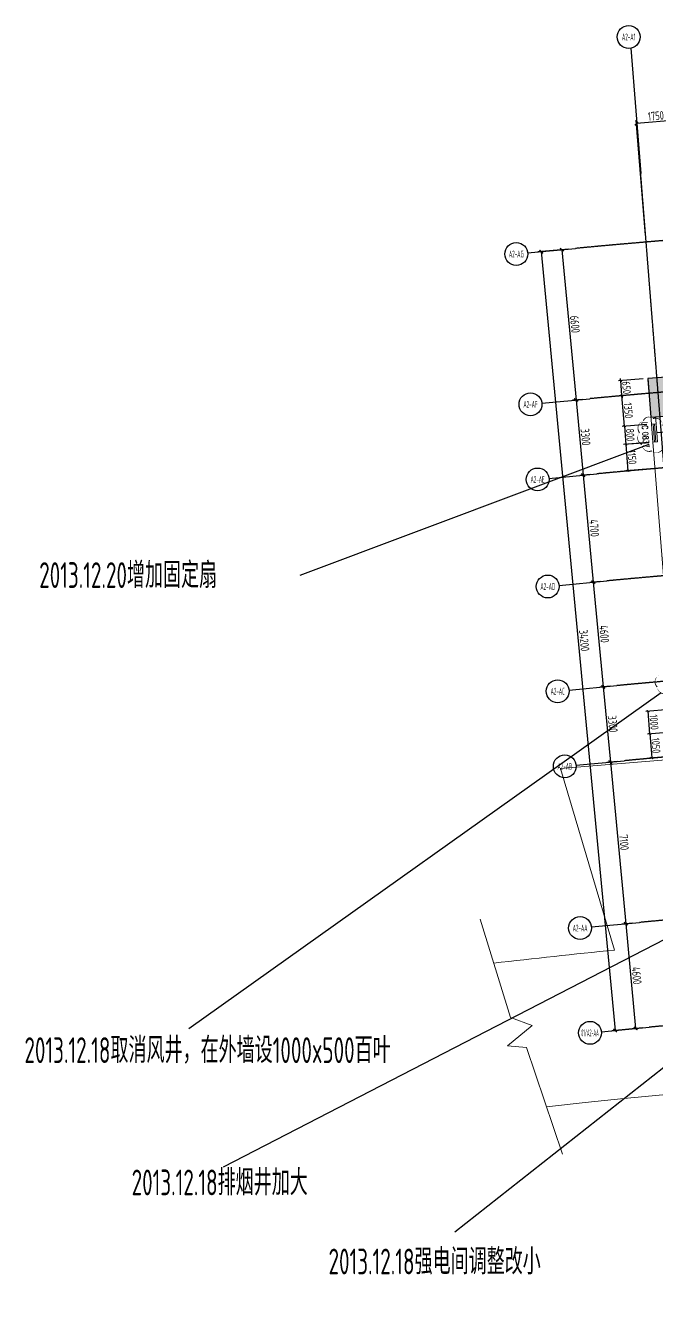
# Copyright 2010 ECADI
# Model space of a CAD drawing. Header units: millimetres. Extents: x 11515858 to 24947533, y -12784974 to -6116114.
# Drawn here: x 11724236 to 11751844, y -6418313 to -6362573 of the extents above; entities that cross this region are included whole.
import ezdxf
from ezdxf.enums import TextEntityAlignment as Align

# ---------------------------------------------------------------- set-up
doc = ezdxf.new("R2010")
doc.units = ezdxf.units.MM
doc.header["$LTSCALE"] = 10
doc.linetypes.add('A2-RG-AXIS$0$CENTER', pattern=[2, 1.25, -0.25, 0.25, -0.25])
doc.linetypes.add('A2-RG-AXIS$0$DOTE', pattern=[2.42, 2, -0.2, 0.02, -0.2])
for name, color, linetype in [('A2-RB-F2$0$A-DIMS-100', 1, 'Continuous'), ('A2-RG-AXIS$0$A-AXIS', 1, 'Continuous'), ('A2-RG-AXIS$0$A-DIMS-100', 1, 'Continuous'), ('A2-RG-AXIS$0$A-GRID', 1, 'A2-RG-AXIS$0$CENTER'), ('A2-RG-AXIS$0$A-SYMB', 4, 'Continuous'), ('A2-RI-F2$0$A-STRS', 50, 'Continuous'), ('A2-RI-F2$0$A-SYMB-AREA', 4, 'Continuous'), ('A2-RI-F2$0$A-SYMB-DOOR', 4, 'Continuous'), ('A2-RI-F2$0$A-SYMB-NAME', 4, 'Continuous'), ('A2-RS-F2$0$A-HATH-GRAY', 8, 'Continuous'), ('A2-RS-F2$0$A-WALL-CONC', 6, 'Continuous'), ('A2-RV-F2$0$AUDIT_D_120618114340-408', 50, 'Continuous')]:
    doc.layers.add(name, color=color, linetype=linetype)
for name, color, linetype, lineweight in [('A2-RI-F2$0$A-DETL-LLIN', 3, 'Continuous', 5), ('A2-RI-F2$0$A-DETL-MLIN', 3, 'Continuous', 9), ('A2-RI-F2$0$A-FLOR-STRS', 2, 'Continuous', 5), ('A2-RI-F2$0$A-GLASS', 132, 'Continuous', 20), ('A2-RI-F2$0$A-WALL', 7, 'Continuous', 5)]:
    doc.layers.add(name, color=color, linetype=linetype, lineweight=lineweight)
doc.styles.add('A2-RB-F2$0$XD2008', font='hzs.shx', dxfattribs={"width": 0.7, "bigfont": 'hztxt.shx'})
doc.styles.add('A2-RG-AXIS$0$ECADI', font='hzs.shx', dxfattribs={"width": 0.7, "bigfont": 'hztxt.shx'})
doc.styles.add('A2-RG-AXIS$0$XD2008', font='hzs.shx', dxfattribs={"width": 0.7, "bigfont": 'hztxt.shx'})
doc.styles.add('A2-RI-F2$0$ECADI', font='hzs.shx', dxfattribs={"width": 0.7, "bigfont": 'hztxt.shx'})
doc.styles.add('A2-RI-F2$0$ECADI-TXT', font='simplex.shx', dxfattribs={"bigfont": 'hztxt.shx'})
doc.dimstyles.new('A2-RB-F2$0$XD100$0', dxfattribs={"dimscale": 100, "dimtxt": 3.5, "dimasz": 1, "dimexe": 1, "dimexo": 2, "dimgap": 0.5, "dimtad": 1, "dimdec": 0, "dimdsep": 46, "dimtxsty": 'A2-RB-F2$0$XD2008', "dimblk1": 'A2-RB-F2$0$_ArchTick', "dimblk2": 'A2-RB-F2$0$_ArchTick', "dimsah": 1, "dimcen": 2.5, "dimclrt": 4, "dimaunit": 1, "dimadec": 0, "dimazin": 0, "dimtfac": 1, "dimtdec": 0, "dimtix": 1, "dimtmove": 1, "dimatfit": 3, "dimfxl": 0, "dimtolj": 1, "dimtzin": 0, "dimarcsym": 0})
doc.dimstyles.new('A2-RG-AXIS$0$XD150$0', dxfattribs={"dimscale": 150, "dimtxt": 2.5, "dimasz": 1, "dimexe": 1, "dimexo": 2, "dimgap": 0.5, "dimtad": 1, "dimdec": 0, "dimdsep": 46, "dimtxsty": 'A2-RG-AXIS$0$XD2008', "dimblk": 'A2-RG-AXIS$0$_ArchTick', "dimcen": 2.5, "dimclrt": 4, "dimaunit": 1, "dimadec": 0, "dimazin": 0, "dimtfac": 1, "dimtdec": 0, "dimtmove": 2, "dimatfit": 3, "dimfxl": 0, "dimtolj": 1, "dimtzin": 0, "dimarcsym": 0})

# ---------------------------------------------------------------- blocks, each defined once
blk = doc.blocks.new('A2-RG-AXIS$0$ECADI-TAG-GRID')
at = {"color": 13}
blk.add_circle((0, 0), 5, dxfattribs=at)
at = {"style": 'A2-RG-AXIS$0$ECADI', "width": 0.7}
blk.add_attdef('GRID', text='', height=5, dxfattribs=at).set_placement((0, 0), align=Align.MIDDLE)
blk = doc.blocks.new('A2-RG-AXIS$0$_ArchTick')
at = {"color": 0, "linetype": 'ByBlock', "const_width": 0.4}
blk.add_lwpolyline([(-0.5, -0.5), (0.5, 0.5)], dxfattribs=at)
blk = doc.blocks.new('*D1263')
at = {"layer": 'A2-RG-AXIS$0$A-DIMS-100', "color": 0, "lineweight": -2, "ltscale": 3, "transparency": 16777216}
for p, q in [((11747964, -6372346), (11747516, -6372388)), ((11747665, -6372374), (11748287, -6378945)), ((11748586, -6378916), (11748138, -6378959))]:
    blk.add_line(p, q, dxfattribs=at)
at = {"layer": 'Defpoints', "color": 0, "ltscale": 3, "transparency": 16777216}
for p in [(11748263, -6372318), (11748885, -6378888), (11748287, -6378945)]:
    blk.add_point(p, dxfattribs=at)
at = {"layer": 'A2-RG-AXIS$0$A-DIMS-100', "color": 0, "lineweight": -2, "ltscale": 3, "transparency": 16777216, "xscale": 150, "yscale": 150, "zscale": 150}
for p, rotation in [((11747665, -6372374), 95.40764197919357), ((11748287, -6378945), 275.4076419791936)]:
    blk.add_blockref('A2-RG-AXIS$0$_ArchTick', p, dxfattribs=dict(at, rotation=rotation))
at = {"layer": 'A2-RG-AXIS$0$A-DIMS-100', "color": 4, "ltscale": 3, "transparency": 16777216, "insert": (11748238, -6375635), "char_height": 375, "attachment_point": 5, "rotation": 275.4076, "style": 'A2-RG-AXIS$0$XD2008'}
blk.add_mtext('\\A1;6600', dxfattribs=at)
blk = doc.blocks.new('*D1264')
at = {"layer": 'A2-RG-AXIS$0$A-DIMS-100', "color": 0, "lineweight": -2, "ltscale": 3, "transparency": 16777216}
for p, q in [((11748586, -6378916), (11748138, -6378959)), ((11748287, -6378945), (11748598, -6382230)), ((11748897, -6382202), (11748449, -6382244))]:
    blk.add_line(p, q, dxfattribs=at)
at = {"layer": 'Defpoints', "color": 0, "ltscale": 3, "transparency": 16777216}
for p in [(11748885, -6378888), (11748598, -6382230), (11749196, -6382174)]:
    blk.add_point(p, dxfattribs=at)
at = {"layer": 'A2-RG-AXIS$0$A-DIMS-100', "color": 0, "lineweight": -2, "ltscale": 3, "transparency": 16777216, "xscale": 150, "yscale": 150, "zscale": 150}
for p, rotation in [((11748287, -6378945), 95.40764194036541), ((11748598, -6382230), 275.4076419403654)]:
    blk.add_blockref('A2-RG-AXIS$0$_ArchTick', p, dxfattribs=dict(at, rotation=rotation))
at = {"layer": 'A2-RG-AXIS$0$A-DIMS-100', "color": 4, "ltscale": 3, "transparency": 16777216, "insert": (11748704, -6380563), "char_height": 375, "attachment_point": 5, "rotation": 275.4076, "style": 'A2-RG-AXIS$0$XD2008'}
blk.add_mtext('\\A1;3300', dxfattribs=at)
blk = doc.blocks.new('*D1265')
at = {"layer": 'A2-RG-AXIS$0$A-DIMS-100', "color": 0, "lineweight": -2, "ltscale": 3, "transparency": 16777216}
for p, q in [((11748897, -6382202), (11748449, -6382244)), ((11748598, -6382230), (11749041, -6386909)), ((11749340, -6386881), (11748892, -6386923))]:
    blk.add_line(p, q, dxfattribs=at)
at = {"layer": 'Defpoints', "color": 0, "ltscale": 3, "transparency": 16777216}
for p in [(11749196, -6382174), (11749041, -6386909), (11749638, -6386853)]:
    blk.add_point(p, dxfattribs=at)
at = {"layer": 'A2-RG-AXIS$0$A-DIMS-100', "color": 0, "lineweight": -2, "ltscale": 3, "transparency": 16777216, "xscale": 150, "yscale": 150, "zscale": 150}
for p, rotation in [((11748598, -6382230), 95.40764194036541), ((11749041, -6386909), 275.4076419403654)]:
    blk.add_blockref('A2-RG-AXIS$0$_ArchTick', p, dxfattribs=dict(at, rotation=rotation))
at = {"layer": 'A2-RG-AXIS$0$A-DIMS-100', "color": 4, "ltscale": 3, "transparency": 16777216, "insert": (11749081, -6384545), "char_height": 375, "attachment_point": 5, "rotation": 275.4076, "style": 'A2-RG-AXIS$0$XD2008'}
blk.add_mtext('\\A1;4700', dxfattribs=at)
blk = doc.blocks.new('*D1266')
at = {"layer": 'A2-RG-AXIS$0$A-DIMS-100', "color": 0, "lineweight": -2, "ltscale": 3, "transparency": 16777216}
for p, q in [((11749340, -6386881), (11748892, -6386923)), ((11749041, -6386909), (11749475, -6391489)), ((11749773, -6391460), (11749325, -6391503))]:
    blk.add_line(p, q, dxfattribs=at)
at = {"layer": 'Defpoints', "color": 0, "ltscale": 3, "transparency": 16777216}
for p in [(11749638, -6386853), (11749475, -6391489), (11750072, -6391432)]:
    blk.add_point(p, dxfattribs=at)
at = {"layer": 'A2-RG-AXIS$0$A-DIMS-100', "color": 0, "lineweight": -2, "ltscale": 3, "transparency": 16777216, "xscale": 150, "yscale": 150, "zscale": 150}
for p, rotation in [((11749041, -6386909), 95.40764194036541), ((11749475, -6391489), 275.4076419403654)]:
    blk.add_blockref('A2-RG-AXIS$0$_ArchTick', p, dxfattribs=dict(at, rotation=rotation))
at = {"layer": 'A2-RG-AXIS$0$A-DIMS-100', "color": 4, "ltscale": 3, "transparency": 16777216, "insert": (11749519, -6389174), "char_height": 375, "attachment_point": 5, "rotation": 275.4076, "style": 'A2-RG-AXIS$0$XD2008'}
blk.add_mtext('\\A1;4600', dxfattribs=at)
blk = doc.blocks.new('*D1267')
at = {"layer": 'A2-RG-AXIS$0$A-DIMS-100', "color": 0, "lineweight": -2, "ltscale": 3, "transparency": 16777216}
for p, q in [((11749773, -6391460), (11749325, -6391503)), ((11749475, -6391489), (11749786, -6394774)), ((11750084, -6394746), (11749636, -6394788))]:
    blk.add_line(p, q, dxfattribs=at)
at = {"layer": 'Defpoints', "color": 0, "ltscale": 3, "transparency": 16777216}
for p in [(11750072, -6391432), (11749786, -6394774), (11750383, -6394717)]:
    blk.add_point(p, dxfattribs=at)
at = {"layer": 'A2-RG-AXIS$0$A-DIMS-100', "color": 0, "lineweight": -2, "ltscale": 3, "transparency": 16777216, "xscale": 150, "yscale": 150, "zscale": 150}
for p, rotation in [((11749475, -6391489), 95.40764194036541), ((11749786, -6394774), 275.4076419403654)]:
    blk.add_blockref('A2-RG-AXIS$0$_ArchTick', p, dxfattribs=dict(at, rotation=rotation))
at = {"layer": 'A2-RG-AXIS$0$A-DIMS-100', "color": 4, "ltscale": 3, "transparency": 16777216, "insert": (11749891, -6393107), "char_height": 375, "attachment_point": 5, "rotation": 275.4076, "style": 'A2-RG-AXIS$0$XD2008'}
blk.add_mtext('\\A1;3300', dxfattribs=at)
blk = doc.blocks.new('*D1268')
at = {"layer": 'A2-RG-AXIS$0$A-DIMS-100', "color": 0, "lineweight": -2, "ltscale": 3, "transparency": 16777216}
for p, q in [((11750084, -6394746), (11749636, -6394788)), ((11749786, -6394774), (11750455, -6401842)), ((11750753, -6401814), (11750305, -6401857))]:
    blk.add_line(p, q, dxfattribs=at)
at = {"layer": 'Defpoints', "color": 0, "ltscale": 3, "transparency": 16777216}
for p in [(11750383, -6394717), (11750455, -6401842), (11751052, -6401786)]:
    blk.add_point(p, dxfattribs=at)
at = {"layer": 'A2-RG-AXIS$0$A-DIMS-100', "color": 0, "lineweight": -2, "ltscale": 3, "transparency": 16777216, "xscale": 150, "yscale": 150, "zscale": 150}
for p, rotation in [((11749786, -6394774), 95.40764194036541), ((11750455, -6401842), 275.4076419403654)]:
    blk.add_blockref('A2-RG-AXIS$0$_ArchTick', p, dxfattribs=dict(at, rotation=rotation))
at = {"layer": 'A2-RG-AXIS$0$A-DIMS-100', "color": 4, "ltscale": 3, "transparency": 16777216, "insert": (11750382, -6398283), "char_height": 375, "attachment_point": 5, "rotation": 275.4076, "style": 'A2-RG-AXIS$0$XD2008'}
blk.add_mtext('\\A1;7100', dxfattribs=at)
blk = doc.blocks.new('*D1269')
at = {"layer": 'A2-RG-AXIS$0$A-DIMS-100', "color": 0, "lineweight": -2, "ltscale": 3, "transparency": 16777216}
for p, q in [((11750753, -6401814), (11750305, -6401857)), ((11750455, -6401842), (11750888, -6406422)), ((11751187, -6406394), (11750739, -6406436))]:
    blk.add_line(p, q, dxfattribs=at)
at = {"layer": 'Defpoints', "color": 0, "ltscale": 3, "transparency": 16777216}
for p in [(11751052, -6401786), (11750888, -6406422), (11751486, -6406365)]:
    blk.add_point(p, dxfattribs=at)
at = {"layer": 'A2-RG-AXIS$0$A-DIMS-100', "color": 0, "lineweight": -2, "ltscale": 3, "transparency": 16777216, "xscale": 150, "yscale": 150, "zscale": 150}
for p, rotation in [((11750455, -6401842), 95.40764194036541), ((11750888, -6406422), 275.4076419403654)]:
    blk.add_blockref('A2-RG-AXIS$0$_ArchTick', p, dxfattribs=dict(at, rotation=rotation))
at = {"layer": 'A2-RG-AXIS$0$A-DIMS-100', "color": 4, "ltscale": 3, "transparency": 16777216, "insert": (11750933, -6404107), "char_height": 375, "attachment_point": 5, "rotation": 275.4076, "style": 'A2-RG-AXIS$0$XD2008'}
blk.add_mtext('\\A1;4600', dxfattribs=at)
blk = doc.blocks.new('*D1270')
at = {"layer": 'A2-RG-AXIS$0$A-DIMS-100', "color": 0, "lineweight": -2, "ltscale": 3, "transparency": 16777216}
for p, q in [((11747964, -6372346), (11746620, -6372473)), ((11746769, -6372459), (11749992, -6406507)), ((11751187, -6406394), (11749843, -6406521))]:
    blk.add_line(p, q, dxfattribs=at)
at = {"layer": 'Defpoints', "color": 0, "ltscale": 3, "transparency": 16777216}
for p in [(11748263, -6372318), (11749992, -6406507), (11751486, -6406365)]:
    blk.add_point(p, dxfattribs=at)
at = {"layer": 'A2-RG-AXIS$0$A-DIMS-100', "color": 0, "lineweight": -2, "ltscale": 3, "transparency": 16777216, "xscale": 150, "yscale": 150, "zscale": 150}
for p, rotation in [((11746769, -6372459), 95.40764197918442), ((11749992, -6406507), 275.4076419791845)]:
    blk.add_blockref('A2-RG-AXIS$0$_ArchTick', p, dxfattribs=dict(at, rotation=rotation))
at = {"layer": 'A2-RG-AXIS$0$A-DIMS-100', "color": 4, "ltscale": 3, "transparency": 16777216, "insert": (11748642, -6389458), "char_height": 375, "attachment_point": 5, "rotation": 275.4076, "style": 'A2-RG-AXIS$0$XD2008'}
blk.add_mtext('\\A1;34200', dxfattribs=at)
blk = doc.blocks.new('*D1245')
at = {"layer": 'A2-RG-AXIS$0$A-DIMS-100', "color": 0, "lineweight": -2, "ltscale": 3, "transparency": 16777216}
for p, q in [((11753069, -6371598), (11752655, -6366565)), ((11751325, -6371741), (11750911, -6366708)), ((11752667, -6366714), (11750923, -6366858))]:
    blk.add_line(p, q, dxfattribs=at)
at = {"layer": 'Defpoints', "color": 0, "ltscale": 3, "transparency": 16777216}
for p in [(11750923, -6366858), (11751349, -6372040), (11753093, -6371897)]:
    blk.add_point(p, dxfattribs=at)
at = {"layer": 'A2-RG-AXIS$0$A-DIMS-100', "color": 0, "lineweight": -2, "ltscale": 3, "transparency": 16777216, "xscale": 150, "yscale": 150, "zscale": 150}
for p, rotation in [((11752667, -6366714), 4.703335377969911), ((11750923, -6366858), 184.7033353779699)]:
    blk.add_blockref('A2-RG-AXIS$0$_ArchTick', p, dxfattribs=dict(at, rotation=rotation))
at = {"layer": 'A2-RG-AXIS$0$A-DIMS-100', "color": 4, "ltscale": 3, "transparency": 16777216, "insert": (11751773, -6366524), "char_height": 375, "attachment_point": 5, "rotation": 4.7033, "style": 'A2-RG-AXIS$0$XD2008'}
blk.add_mtext('\\A1;1750', dxfattribs=at)
blk = doc.blocks.new('A2-RV-F2')
at = {"layer": 'A2-RV-F2$0$AUDIT_D_120618114340-408'}
blk.add_line((11752410, -6380333), (11751812, -6380380), dxfattribs=at)
blk = doc.blocks.new('A2-RB-F2$0$_ArchTick')
at = {"color": 0, "linetype": 'ByBlock', "const_width": 0.4}
blk.add_lwpolyline([(-0.5, -0.5), (0.5, 0.5)], dxfattribs=at)
blk = doc.blocks.new('*D1444')
at = {"layer": 'A2-RB-F2$0$A-DIMS-100', "color": 0, "lineweight": -2, "transparency": 16777216}
for p, q in [((11751223, -6378019), (11750141, -6378105)), ((11750241, -6378097), (11750233, -6377998)), ((11750293, -6378748), (11750241, -6378097)), ((11751275, -6378670), (11750193, -6378756)), ((11750293, -6378748), (11750301, -6378847))]:
    blk.add_line(p, q, dxfattribs=at)
at = {"layer": 'Defpoints', "color": 0, "transparency": 16777216}
for p in [(11750241, -6378097), (11751422, -6378003), (11751474, -6378654)]:
    blk.add_point(p, dxfattribs=at)
at = {"layer": 'A2-RB-F2$0$A-DIMS-100', "color": 0, "lineweight": -2, "transparency": 16777216, "xscale": 100, "yscale": 100, "zscale": 100}
for p, rotation in [((11750241, -6378097), 274.5482656225945), ((11750293, -6378748), 94.5482656225945)]:
    blk.add_blockref('A2-RB-F2$0$_ArchTick', p, dxfattribs=dict(at, rotation=rotation))
at = {"layer": 'A2-RB-F2$0$A-DIMS-100', "color": 4, "transparency": 16777216, "insert": (11750491, -6378405), "char_height": 350, "attachment_point": 5, "rotation": 274.5483, "style": 'A2-RB-F2$0$XD2008'}
blk.add_mtext('\\A1;650', dxfattribs=at)
blk = doc.blocks.new('*D1445')
at = {"layer": 'A2-RB-F2$0$A-DIMS-100', "color": 0, "lineweight": -2, "transparency": 16777216}
for p, q in [((11751382, -6380013), (11750300, -6380099)), ((11750399, -6380091), (11750463, -6380889)), ((11751445, -6380810), (11750363, -6380897))]:
    blk.add_line(p, q, dxfattribs=at)
at = {"layer": 'Defpoints', "color": 0, "transparency": 16777216}
for p in [(11751581, -6379997), (11750463, -6380889), (11751645, -6380795)]:
    blk.add_point(p, dxfattribs=at)
at = {"layer": 'A2-RB-F2$0$A-DIMS-100', "color": 0, "lineweight": -2, "transparency": 16777216, "xscale": 100, "yscale": 100, "zscale": 100}
for p, rotation in [((11750399, -6380091), 94.54826562278197), ((11750463, -6380889), 274.548265622782)]:
    blk.add_blockref('A2-RB-F2$0$_ArchTick', p, dxfattribs=dict(at, rotation=rotation))
at = {"layer": 'A2-RB-F2$0$A-DIMS-100', "color": 4, "transparency": 16777216, "insert": (11750655, -6380472), "char_height": 350, "attachment_point": 5, "rotation": 274.5483, "style": 'A2-RB-F2$0$XD2008'}
blk.add_mtext('\\A1;800', dxfattribs=at)
blk = doc.blocks.new('*D1446')
at = {"layer": 'A2-RB-F2$0$A-DIMS-100', "color": 0, "lineweight": -2, "transparency": 16777216}
for p, q in [((11751275, -6378670), (11750193, -6378756)), ((11750399, -6380091), (11750293, -6378748)), ((11751382, -6380013), (11750300, -6380099))]:
    blk.add_line(p, q, dxfattribs=at)
at = {"layer": 'Defpoints', "color": 0, "transparency": 16777216}
for p in [(11750293, -6378748), (11751474, -6378654), (11751581, -6379997)]:
    blk.add_point(p, dxfattribs=at)
at = {"layer": 'A2-RB-F2$0$A-DIMS-100', "color": 0, "lineweight": -2, "transparency": 16777216, "xscale": 100, "yscale": 100, "zscale": 100}
for p, rotation in [((11750293, -6378748), 94.54826562266629), ((11750399, -6380091), 274.5482656226663)]:
    blk.add_blockref('A2-RB-F2$0$_ArchTick', p, dxfattribs=dict(at, rotation=rotation))
at = {"layer": 'A2-RB-F2$0$A-DIMS-100', "color": 4, "transparency": 16777216, "insert": (11750570, -6379402), "char_height": 350, "attachment_point": 5, "rotation": 274.5483, "style": 'A2-RB-F2$0$XD2008'}
blk.add_mtext('\\A1;1350', dxfattribs=at)
blk = doc.blocks.new('*D1447')
at = {"layer": 'A2-RB-F2$0$A-DIMS-100', "color": 0, "lineweight": -2, "transparency": 16777216}
for p, q in [((11751445, -6380811), (11750363, -6380897)), ((11750463, -6380889), (11750555, -6382038)), ((11751537, -6381959), (11750455, -6382046))]:
    blk.add_line(p, q, dxfattribs=at)
at = {"layer": 'Defpoints', "color": 0, "transparency": 16777216}
for p in [(11751644, -6380795), (11750555, -6382038), (11751736, -6381943)]:
    blk.add_point(p, dxfattribs=at)
at = {"layer": 'A2-RB-F2$0$A-DIMS-100', "color": 0, "lineweight": -2, "transparency": 16777216, "xscale": 100, "yscale": 100, "zscale": 100}
for p, rotation in [((11750463, -6380889), 94.56337862348775), ((11750555, -6382038), 274.5633786234877)]:
    blk.add_blockref('A2-RB-F2$0$_ArchTick', p, dxfattribs=dict(at, rotation=rotation))
at = {"layer": 'A2-RB-F2$0$A-DIMS-100', "color": 4, "transparency": 16777216, "insert": (11750733, -6381445), "char_height": 350, "attachment_point": 5, "rotation": 274.5634, "style": 'A2-RB-F2$0$XD2008'}
blk.add_mtext('\\A1;1150', dxfattribs=at)
blk = doc.blocks.new('*D1452')
at = {"layer": 'A2-RB-F2$0$A-DIMS-100', "color": 0, "lineweight": -2, "transparency": 16777216}
for p, q in [((11752373, -6392474), (11751331, -6392557)), ((11751510, -6393546), (11751430, -6392549)), ((11752452, -6393471), (11751410, -6393554))]:
    blk.add_line(p, q, dxfattribs=at)
at = {"layer": 'Defpoints', "color": 0, "transparency": 16777216}
for p in [(11751430, -6392549), (11752572, -6392458), (11752652, -6393455)]:
    blk.add_point(p, dxfattribs=at)
at = {"layer": 'A2-RB-F2$0$A-DIMS-100', "color": 0, "lineweight": -2, "transparency": 16777216, "xscale": 100, "yscale": 100, "zscale": 100}
for p, rotation in [((11751430, -6392549), 94.54826562277884), ((11751510, -6393546), 274.5482656227788)]:
    blk.add_blockref('A2-RB-F2$0$_ArchTick', p, dxfattribs=dict(at, rotation=rotation))
at = {"layer": 'A2-RB-F2$0$A-DIMS-100', "color": 4, "transparency": 16777216, "insert": (11751694, -6393029), "char_height": 350, "attachment_point": 5, "rotation": 274.5483, "style": 'A2-RB-F2$0$XD2008'}
blk.add_mtext('\\A1;1000', dxfattribs=at)
blk = doc.blocks.new('*D1453')
at = {"layer": 'A2-RB-F2$0$A-DIMS-100', "color": 0, "lineweight": -2, "transparency": 16777216}
for p, q in [((11752452, -6393471), (11751410, -6393554)), ((11751510, -6393546), (11751593, -6394595)), ((11752536, -6394520), (11751494, -6394603))]:
    blk.add_line(p, q, dxfattribs=at)
at = {"layer": 'Defpoints', "color": 0, "transparency": 16777216}
for p in [(11752652, -6393455), (11751593, -6394595), (11752735, -6394504)]:
    blk.add_point(p, dxfattribs=at)
at = {"layer": 'A2-RB-F2$0$A-DIMS-100', "color": 0, "lineweight": -2, "transparency": 16777216, "xscale": 100, "yscale": 100, "zscale": 100}
for p, rotation in [((11751510, -6393546), 94.54826562258212), ((11751593, -6394595), 274.5482656225821)]:
    blk.add_blockref('A2-RB-F2$0$_ArchTick', p, dxfattribs=dict(at, rotation=rotation))
at = {"layer": 'A2-RB-F2$0$A-DIMS-100', "color": 4, "transparency": 16777216, "insert": (11751776, -6394053), "char_height": 350, "attachment_point": 5, "rotation": 274.5483, "style": 'A2-RB-F2$0$XD2008'}
blk.add_mtext('\\A1;1050', dxfattribs=at)
blk = doc.blocks.new('A2-RS-F2')
at = {"layer": 'A2-RS-F2$0$A-HATH-GRAY', "ltscale": 3}
h = blk.add_hatch(color=256, dxfattribs=at)
h.paths.add_polyline_path([(11780371, -6378133), (11781371, -6378140), (11781380, -6376840), (11780380, -6376833)])
h.paths.add_polyline_path([(11771295, -6378216), (11772295, -6378194), (11772267, -6376895), (11771267, -6376916)])
h.paths.add_polyline_path([(11789445, -6378310), (11790445, -6378346), (11790491, -6377046), (11789491, -6377011)])
h.paths.add_polyline_path([(11794061, -6377996), (11794660, -6378034), (11794711, -6377236), (11794112, -6377197)])
h.paths.add_polyline_path([(11762226, -6378560), (11763225, -6378509), (11763159, -6377211), (11762160, -6377261)])
h.paths.add_polyline_path([(11756054, -6378846), (11756851, -6378783), (11756756, -6377587), (11755959, -6377650)])
h.paths.add_polyline_path([(11801644, -6378462), (11802243, -6378500), (11802294, -6377702), (11801696, -6377663)])
h.paths.add_polyline_path([(11751557, -6379698), (11752355, -6379635), (11752220, -6377940), (11751422, -6378003)])
h.paths.add_polyline_path([(11807664, -6379406), (11808460, -6379480), (11808572, -6378285), (11807775, -6378211)])
h.paths.add_polyline_path([(11816585, -6380403), (11817577, -6380525), (11817736, -6379235), (11816743, -6379113)])
h.paths.add_polyline_path([(11825579, -6381619), (11826568, -6381768), (11826763, -6380483), (11825774, -6380333)])
h.paths.add_polyline_path([(11793833, -6381539), (11794432, -6381577), (11794483, -6380779), (11793885, -6380740)])
h.paths.add_polyline_path([(11801417, -6382005), (11802015, -6382043), (11802067, -6381245), (11801468, -6381206)])
h.paths.add_polyline_path([(11834536, -6383085), (11835520, -6383263), (11835752, -6381984), (11834768, -6381806)])
h.paths.add_polyline_path([(11843442, -6384837), (11844420, -6385043), (11844688, -6383771), (11843710, -6383565)])
h.paths.add_polyline_path([(11849707, -6386048), (11850486, -6386227), (11850721, -6385255), (11849941, -6385076)])
h.paths.add_polyline_path([(11756691, -6386871), (11757489, -6386806), (11757394, -6385612), (11756597, -6385675)])
h.paths.add_polyline_path([(11752176, -6387474), (11752973, -6387410), (11752838, -6385716), (11752041, -6385779)])
h.paths.add_polyline_path([(11854132, -6387107), (11854912, -6387286), (11855146, -6386314), (11854366, -6386134)])
h.paths.add_polyline_path([(11793236, -6390821), (11793835, -6390859), (11793887, -6390061), (11793288, -6390022)])
h.paths.add_polyline_path([(11800820, -6391286), (11801419, -6391324), (11801470, -6390526), (11800871, -6390487)])
h.paths.add_polyline_path([(11847832, -6393825), (11848612, -6394005), (11848846, -6393033), (11848067, -6392853)])
h.paths.add_polyline_path([(11780263, -6394032), (11781263, -6394039), (11781272, -6392739), (11780272, -6392732)])
h.paths.add_polyline_path([(11771644, -6394112), (11772644, -6394090), (11772615, -6392791), (11771616, -6392812)])
h.paths.add_polyline_path([(11788881, -6394200), (11789880, -6394236), (11789926, -6392936), (11788927, -6392901)])
h.paths.add_polyline_path([(11793009, -6394364), (11793607, -6394402), (11793659, -6393604), (11793060, -6393565)])
h.paths.add_polyline_path([(11763031, -6394440), (11764030, -6394389), (11763964, -6393090), (11762965, -6393141)])
h.paths.add_polyline_path([(11757323, -6394797), (11758120, -6394731), (11758025, -6393537), (11757227, -6393600)])
h.paths.add_polyline_path([(11800592, -6394829), (11801191, -6394867), (11801242, -6394069), (11800643, -6394030)])
h.paths.add_polyline_path([(11852257, -6394884), (11853037, -6395064), (11853271, -6394091), (11852492, -6393912)])
h.paths.add_polyline_path([(11752786, -6395149), (11753584, -6395086), (11753449, -6393391), (11752652, -6393455)])
h.paths.add_polyline_path([(11806189, -6395237), (11806985, -6395311), (11807096, -6394116), (11806300, -6394042)])
h.paths.add_polyline_path([(11814656, -6396186), (11815648, -6396307), (11815806, -6395017), (11814813, -6394896)])
h.paths.add_polyline_path([(11823198, -6397340), (11824186, -6397490), (11824381, -6396205), (11823392, -6396055)])
h.paths.add_polyline_path([(11831682, -6398729), (11832663, -6398921), (11832913, -6397645), (11831931, -6397453)])
h.paths.add_polyline_path([(11840164, -6400383), (11841142, -6400589), (11841411, -6399317), (11840432, -6399110)])
edge = h.paths.add_edge_path()
edge.add_arc((11772286, -6400549), 450, 0, 360)
edge = h.paths.add_edge_path()
edge.add_arc((11789152, -6400664), 450, 0, 360)
edge = h.paths.add_edge_path()
edge.add_arc((11763857, -6400856), 450, 0, 360)
h.paths.add_polyline_path([(11845946, -6401652), (11846725, -6401831), (11846960, -6400859), (11846180, -6400679)])
edge = h.paths.add_edge_path()
edge.add_arc((11797576, -6401084), 450, 0, 360)
edge = h.paths.add_edge_path()
edge.add_arc((11755441, -6401404), 451, 0, 360)
edge = h.paths.add_edge_path()
edge.add_arc((11805984, -6401746), 450, 0, 360)
h.paths.add_polyline_path([(11850371, -6402710), (11851151, -6402890), (11851385, -6401917), (11850605, -6401738)])
edge = h.paths.add_edge_path()
edge.add_arc((11814369, -6402649), 450, 0, 360)
edge = h.paths.add_edge_path()
edge.add_arc((11822726, -6403793), 450, 0, 360)
edge = h.paths.add_edge_path()
edge.add_arc((11831046, -6405176), 450, 0, 360)
edge = h.paths.add_edge_path()
edge.add_arc((11839323, -6406797), 451, 0, 360)
edge = h.paths.add_edge_path()
edge.add_arc((11847549, -6408655), 451, 0, 360)
edge = h.paths.add_edge_path()
edge.add_arc((11780719, -6400485), 450, 0, 360)
at = {"layer": 'A2-RS-F2$0$A-WALL-CONC'}
blk.add_3dface([(11751557, -6379698), (11752355, -6379635), (11752220, -6377940), (11751422, -6378003)], dxfattribs=at)
blk = doc.blocks.new('A2-RI-F2$0$5erhfh')
at = {"layer": 'A2-RI-F2$0$A-SYMB-AREA', "style": 'A2-RI-F2$0$ECADI', "width": 0.7}
blk.add_attdef('340M2', text='', height=2.5, dxfattribs=at).set_placement((0, 1.25), align=Align.MIDDLE_LEFT)
at = {"layer": 'A2-RI-F2$0$A-SYMB-NAME', "style": 'A2-RI-F2$0$ECADI', "width": 0.7}
blk.add_attdef('CHINESENAME', (-12.29, 3.09), '', height=4.5, dxfattribs=at)
blk = doc.blocks.new('A2-RI-F2$0$ECADI-TAG-DOOR')
blk = doc.blocks.new('A2-RG-AXIS')
at = {"layer": 'A2-RG-AXIS$0$A-AXIS', "ltscale": 3}
for p, q in [((11750675.2, -6363567.2), (11751111, -6369045.1)), ((11746171.9, -6372515.5), (11748262.6, -6372317.6)), ((11746793.9, -6379086.1), (11748884.5, -6378888.2)), ((11747104.9, -6382371.4), (11749195.5, -6382173.5)), ((11747547.8, -6387050.5), (11749638.5, -6386852.6)), ((11747981.3, -6391630.1), (11750072, -6391432.1)), ((11748292.3, -6394915.4), (11750383, -6394717.5)), ((11748961.4, -6401983.8), (11751052.1, -6401785.8)), ((11749394.9, -6406563.3), (11751485.6, -6406365.4))]:
    blk.add_line(p, q, dxfattribs=at)
at = {"layer": 'A2-RG-AXIS$0$A-GRID', "linetype": 'A2-RG-AXIS$0$DOTE'}
blk.add_line((11754299.2, -6409123.8), (11751111, -6369045.1), dxfattribs=at)
for radius, start, end in [(323300, 75.589285, 95.407644), (316700, 75.589285, 95.407644), (313400, 75.589285, 95.407644), (308700, 75.589285, 95.407644), (304100, 75.589285, 95.407644), (300800, 75.589285, 95.407644), (293700, 75.589281, 95.407645), (289100, 75.589281, 95.407645)]:
    blk.add_arc((11778730.7, -6694178.7), radius, start, end, dxfattribs=at)
at = {"layer": 'A2-RG-AXIS$0$A-SYMB'}
ref = blk.add_blockref('A2-RG-AXIS$0$ECADI-TAG-GRID', (11750587, -6363072.7), dxfattribs=dict(at, xscale=100, yscale=100, zscale=100))
ref.add_attrib('GRID', 'A2-A1', dxfattribs={"layer": '0', "extrusion": (0, 0, -1), "height": 300, "style": 'A2-RG-AXIS$0$ECADI', "text_generation_flag": 2, "width": 0.5}).set_placement((-11750587, -6363072.7), align=Align.MIDDLE)
ref = blk.add_blockref('A2-RG-AXIS$0$ECADI-TAG-GRID', (11745674.1, -6372562.6), dxfattribs=dict(at, xscale=100, yscale=100, zscale=100))
ref.add_attrib('GRID', 'A2-AG', dxfattribs={"layer": '0', "extrusion": (0, 0, -1), "height": 300, "style": 'A2-RG-AXIS$0$ECADI', "text_generation_flag": 2, "width": 0.5}).set_placement((-11745674.1, -6372562.6), align=Align.MIDDLE)
ref = blk.add_blockref('A2-RG-AXIS$0$ECADI-TAG-GRID', (11746296.1, -6379133.3), dxfattribs=dict(at, xscale=100, yscale=100, zscale=100))
ref.add_attrib('GRID', 'A2-AF', dxfattribs={"layer": '0', "extrusion": (0, 0, -1), "height": 300, "style": 'A2-RG-AXIS$0$ECADI', "text_generation_flag": 2, "width": 0.5}).set_placement((-11746296.1, -6379133.3), align=Align.MIDDLE)
ref = blk.add_blockref('A2-RG-AXIS$0$ECADI-TAG-GRID', (11746607.1, -6382418.6), dxfattribs=dict(at, xscale=100, yscale=100, zscale=100))
ref.add_attrib('GRID', 'A2-AE', dxfattribs={"layer": '0', "extrusion": (0, 0, -1), "height": 300, "style": 'A2-RG-AXIS$0$ECADI', "text_generation_flag": 2, "width": 0.5}).set_placement((-11746607.1, -6382418.6), align=Align.MIDDLE)
ref = blk.add_blockref('A2-RG-AXIS$0$ECADI-TAG-GRID', (11747050, -6387097.6), dxfattribs=dict(at, xscale=100, yscale=100, zscale=100))
ref.add_attrib('GRID', 'A2-AD', dxfattribs={"layer": '0', "extrusion": (0, 0, -1), "height": 300, "style": 'A2-RG-AXIS$0$ECADI', "text_generation_flag": 2, "width": 0.5}).set_placement((-11747050, -6387097.6), align=Align.MIDDLE)
ref = blk.add_blockref('A2-RG-AXIS$0$ECADI-TAG-GRID', (11747483.6, -6391677.2), dxfattribs=dict(at, xscale=100, yscale=100, zscale=100))
ref.add_attrib('GRID', 'A2-AC', dxfattribs={"layer": '0', "extrusion": (0, 0, -1), "height": 300, "style": 'A2-RG-AXIS$0$ECADI', "text_generation_flag": 2, "width": 0.5}).set_placement((-11747483.6, -6391677.2), align=Align.MIDDLE)
ref = blk.add_blockref('A2-RG-AXIS$0$ECADI-TAG-GRID', (11747794.5, -6394962.5), dxfattribs=dict(at, xscale=100, yscale=100, zscale=100))
ref.add_attrib('GRID', 'A2-AB', dxfattribs={"layer": '0', "extrusion": (0, 0, -1), "height": 300, "style": 'A2-RG-AXIS$0$ECADI', "text_generation_flag": 2, "width": 0.5}).set_placement((-11747794.5, -6394962.5), align=Align.MIDDLE)
ref = blk.add_blockref('A2-RG-AXIS$0$ECADI-TAG-GRID', (11748463.7, -6402030.9), dxfattribs=dict(at, xscale=100, yscale=100, zscale=100))
ref.add_attrib('GRID', 'A2-AA', dxfattribs={"layer": '0', "extrusion": (0, 0, -1), "height": 300, "style": 'A2-RG-AXIS$0$ECADI', "text_generation_flag": 2, "width": 0.5}).set_placement((-11748463.7, -6402030.9), align=Align.MIDDLE)
ref = blk.add_blockref('A2-RG-AXIS$0$ECADI-TAG-GRID', (11748897.2, -6406610.4), dxfattribs=dict(at, xscale=100, yscale=100, zscale=100))
ref.add_attrib('GRID', '01/A2-AA', dxfattribs={"layer": '0', "extrusion": (0, 0, -1), "height": 300, "style": 'A2-RG-AXIS$0$ECADI', "text_generation_flag": 2, "width": 0.4}).set_placement((-11748897.2, -6406610.4), align=Align.MIDDLE)
at = {"layer": 'A2-RG-AXIS$0$A-DIMS-100', "ltscale": 3}
for p1, p2, distance, picture, middle in [((11753093.4, -6371896.8), (11751349.3, -6372040.3), -5200, '*D1245', (11751773.4, -6366524.5)), ((11748262.6, -6372317.6), (11751485.6, -6406365.4), -1500, '*D1270', (11748642.1, -6389458.1)), ((11748262.6, -6372317.6), (11748884.5, -6378888.2), -600, '*D1263', (11748237.5, -6375634.7))]:
    dim = blk.add_aligned_dim(p1=p1, p2=p2, distance=distance, dimstyle='A2-RG-AXIS$0$XD150$0', dxfattribs=at)
    dim.commit()
    dim.dimension.update_dxf_attribs({"geometry": picture, "text_midpoint": middle})
for base, p1, p2, picture, middle in [((11748598.2, -6382230.1), (11748884.5, -6378888.2), (11749195.5, -6382173.5), '*D1264', (11748704, -6380562.7)), ((11749041.1, -6386909.2), (11749195.5, -6382173.5), (11749638.5, -6386852.6), '*D1265', (11749081, -6384544.9)), ((11749474.6, -6391488.7), (11749638.5, -6386852.6), (11750072, -6391432.1), '*D1266', (11749519.2, -6389174.2)), ((11749785.6, -6394774), (11750072, -6391432.1), (11750383, -6394717.5), '*D1267', (11749891.5, -6393106.6)), ((11750454.8, -6401842.4), (11750383, -6394717.5), (11751052.1, -6401785.8), '*D1268', (11750381.5, -6398283.5)), ((11750888.3, -6406421.9), (11751052.1, -6401785.8), (11751485.6, -6406365.4), '*D1269', (11750932.8, -6404107.4))]:
    dim = blk.add_linear_dim(base=base, p1=p1, p2=p2, angle=95.40764, dimstyle='A2-RG-AXIS$0$XD150$0', dxfattribs=at)
    dim.commit()
    dim.dimension.update_dxf_attribs({"geometry": picture, "text_midpoint": middle})
blk = doc.blocks.new('A2-RB-F2')
at = {"layer": 'A2-RB-F2$0$A-DIMS-100'}
for p1, p2, distance, text, picture, middle in [((11751474.1, -6378653.8), (11751422.4, -6378003.4), 1185.2, '650', '*D1444', (11750491, -6378404.7)), ((11751581.3, -6379997.1), (11751474.4, -6378653.8), 1185.5, '1350', '*D1446', (11750570.3, -6379401.6)), ((11751644.4, -6380794.6), (11751736.1, -6381943.5), -1185.1, '1150', '*D1447', (11750733.2, -6381445.4)), ((11752651.5, -6393454.8), (11752735, -6394504.5), -1145.4, '1050', '*D1453', (11751775.8, -6394052.6))]:
    dim = blk.add_aligned_dim(p1=p1, p2=p2, distance=distance, text=text, dimstyle='A2-RB-F2$0$XD100$0', dxfattribs=at)
    dim.commit()
    dim.dimension.update_dxf_attribs({"geometry": picture, "text_midpoint": middle})
for p1, p2, distance, picture, middle in [((11751581.3, -6379997.1), (11751644.7, -6380794.6), -1185.5, '*D1445', (11750655.5, -6380472)), ((11752651.5, -6393454.8), (11752572.2, -6392458), 1145.4, '*D1452', (11751694.4, -6393029.4))]:
    dim = blk.add_aligned_dim(p1=p1, p2=p2, distance=distance, dimstyle='A2-RB-F2$0$XD100$0', dxfattribs=at)
    dim.commit()
    dim.dimension.update_dxf_attribs({"geometry": picture, "text_midpoint": middle})
blk = doc.blocks.new('A2-RI-F2')
at = {"layer": 'A2-RI-F2$0$A-DETL-LLIN'}
for p in [(11752746, -6394639), (11749967, -6402996)]:
    blk.add_line(p, (11747603, -6395048), dxfattribs=at)
for radius, start, end in [(292600, 95.64146, 96.68033), (286100, 74.62894, 96.36799)]:
    blk.add_arc((11778731, -6694179), radius, start, end, dxfattribs=at)
at = {"layer": 'A2-RI-F2$0$A-DETL-MLIN'}
for p, q in [((11744094, -6401640), (11745430, -6405937)), ((11745430, -6405937), (11746367, -6406286)), ((11746367, -6406286), (11745288, -6407178)), ((11745288, -6407178), (11746126, -6407258)), ((11746126, -6407258), (11747697, -6411914))]:
    blk.add_line(p, q, dxfattribs=at)
at = {"layer": 'A2-RI-F2$0$A-GLASS'}
for p, q in [((11751644, -6380795), (11751581, -6379997)), ((11751714, -6380789), (11751651, -6379992)), ((11751774, -6380784), (11751711, -6379987)), ((11751844, -6380779), (11751780, -6379981))]:
    blk.add_line(p, q, dxfattribs=at)
at = {"layer": 'A2-RI-F2$0$A-WALL'}
for p, q in [((11751427, -6378056), (11751581, -6379997)), ((11751581, -6379997), (11751780, -6379981)), ((11751757, -6379684), (11751781, -6379981)), ((11751644, -6380795), (11751844, -6380779)), ((11751645, -6380795), (11752573, -6392458))]:
    blk.add_line(p, q, dxfattribs=at)
at = {"layer": 'Defpoints', "color": 3}
for p, q in [((11736237, -6386599), (11751478, -6380876)), ((11752000, -6391754), (11731372, -6406443)), ((11767210, -6394745), (11732870, -6412486)), ((11769257, -6394617), (11742984, -6415330))]:
    blk.add_line(p, q, dxfattribs=at)
for points in [[(11751229, -6379849, 0, 50, 0.520567), (11751063, -6380384, 0, 50, 0.520567), (11751063, -6380384, 0, 50, 0.520567), (11751164, -6380890, 0, 50, 0.520567), (11751164, -6380890, 0, 50, 0.520567), (11751599, -6381168, 0, 50, 0.520567), (11751599, -6381168, 0, 50, 0.520567), (11752104, -6381036, 0, 50, 0.520567), (11752104, -6381036, 0, 50, 0.520567), (11752261, -6380541, 0, 50, 0.520567), (11752261, -6380541, 0, 50, 0.520567), (11752064, -6380046, 0, 50, 0.520567), (11752064, -6380046, 0, 50, 0.520567), (11751649, -6379758, 0, 50, 0.520567), (11751649, -6379758, 0, 50, 0.520567), (11751229, -6379849, 0, 0, 0)], [(11751912, -6390982, 0, 50, 0.520567), (11751831, -6391486, 0, 50, 0.520567), (11751831, -6391486, 0, 50, 0.520567), (11752315, -6391769, 0, 50, 0.520567)]]:
    blk.add_lwpolyline(points, format="xyseb", dxfattribs=at)
blk.add_blockref('A2-RS-F2', (0, 0))
at = {"layer": 'A2-RI-F2$0$A-FLOR-STRS'}
blk.add_blockref('A2-RG-AXIS', (0, 0), dxfattribs=at)
at = {"layer": 'A2-RI-F2$0$A-STRS', "linetype": 'Continuous'}
blk.add_blockref('A2-RB-F2', (0, 0), dxfattribs=at)
at = {"layer": 'A2-RI-F2$0$A-SYMB-DOOR'}
ref = blk.add_blockref('A2-RI-F2$0$ECADI-TAG-DOOR', (11750470, -6380529), dxfattribs=dict(at, xscale=99.99999999935466, yscale=99.99999999935466, zscale=99.99999999935466, rotation=274.3772639322852))
ref.add_attrib('门窗主编号1', 'LC', dxfattribs={"height": 250, "rotation": 274.3773, "style": 'A2-RI-F2$0$ECADI-TXT', "width": 0.7}).set_placement((11751179, -6380244), align=Align.RIGHT)
ref.add_attrib('门窗主编号2', '0837', (11751182, -6380343, 333), dxfattribs={"height": 250, "rotation": 274.3773, "style": 'A2-RI-F2$0$ECADI-TXT', "width": 0.7})
at = {"layer": 'Defpoints'}
ref = blk.add_blockref('A2-RI-F2$0$5erhfh', (11727908, -6387279), dxfattribs=dict(at, xscale=250, yscale=250, zscale=250))
ref.add_attrib('CHINESENAME', '2013.12.20增加固定扇', (11724835, -6387162), dxfattribs={"layer": 'A2-RI-F2$0$A-SYMB-NAME', "height": 1125, "style": 'A2-RI-F2$0$ECADI', "width": 0.7})
ref = blk.add_blockref('A2-RI-F2$0$5erhfh', (11727261, -6408047), dxfattribs=dict(at, xscale=250, yscale=250, zscale=250))
ref.add_attrib('CHINESENAME', '2013.12.18取消风井，在外墙设1000x500百叶', (11724189, -6407930), dxfattribs={"layer": 'A2-RI-F2$0$A-SYMB-NAME', "height": 1125, "style": 'A2-RI-F2$0$ECADI', "width": 0.7})
ref = blk.add_blockref('A2-RI-F2$0$5erhfh', (11731944, -6413831), dxfattribs=dict(at, xscale=250, yscale=250, zscale=250))
ref.add_attrib('CHINESENAME', '2013.12.18排烟井加大', (11728872, -6413714), dxfattribs={"layer": 'A2-RI-F2$0$A-SYMB-NAME', "height": 1125, "style": 'A2-RI-F2$0$ECADI', "width": 0.7})
ref = blk.add_blockref('A2-RI-F2$0$5erhfh', (11740547, -6417287), dxfattribs=dict(at, xscale=250, yscale=250, zscale=250))
ref.add_attrib('CHINESENAME', '2013.12.18强电间调整改小', (11737474, -6417170), dxfattribs={"layer": 'A2-RI-F2$0$A-SYMB-NAME', "height": 1125, "style": 'A2-RI-F2$0$ECADI', "width": 0.7})

msp = doc.modelspace()

# ---------------------------------------------------------------- block references
for name in ['A2-RI-F2', 'A2-RB-F2', 'A2-RG-AXIS', 'A2-RS-F2', 'A2-RV-F2']:
    msp.add_blockref(name, (0, 0))

doc.saveas('drawing.dxf')
